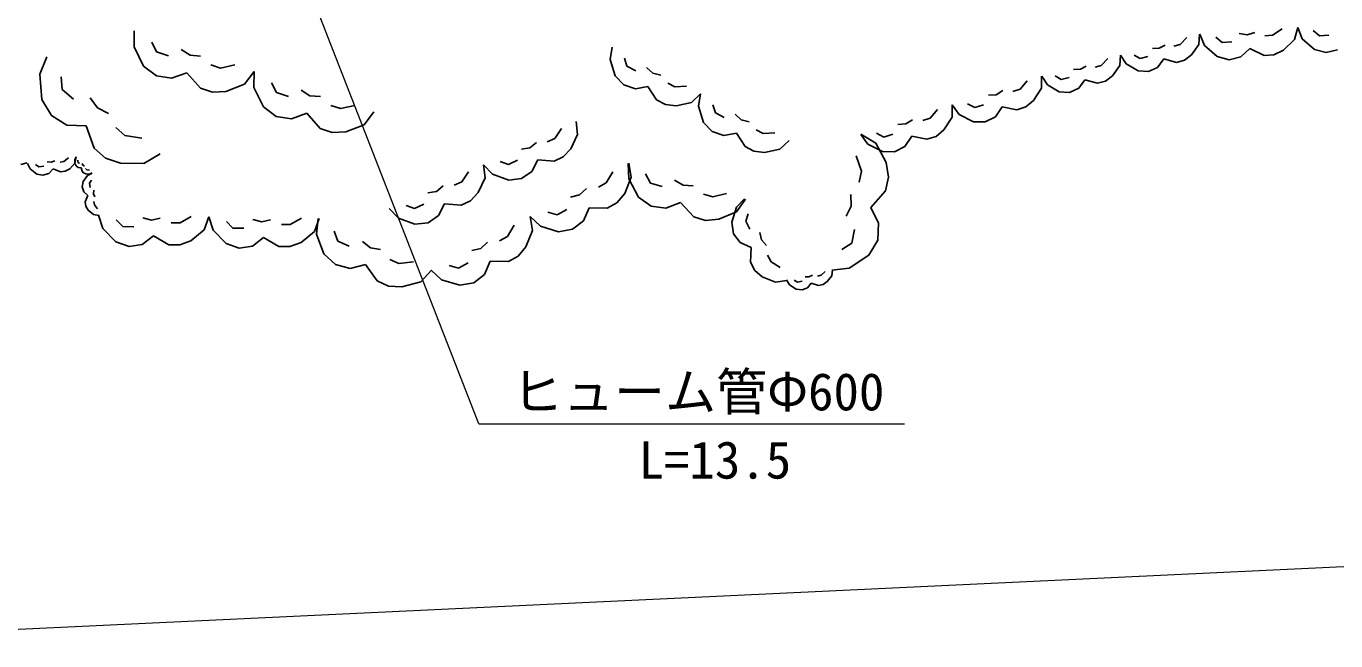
# Model space of a CAD drawing. Units: millimetres, scale not verified. Extents: x 40000 to 680000, y 20000 to 380000.
# Drawn here: x 213070 to 277230, y 248061 to 278152 of the extents above; entities that cross this region are included whole.
import ezdxf
from ezdxf.enums import TextEntityAlignment as Align

# ---------------------------------------------------------------- set-up
doc = ezdxf.new("R2010")
doc.units = ezdxf.units.MM
doc.header["$LTSCALE"] = 1000
doc.layers.add('M-BGD', color=7, linetype='Continuous', lineweight=25)
doc.layers.add('M-STR-HTXT', color=7, linetype='Continuous', lineweight=13)
doc.styles.add('ＭＳ ゴシック', font='')
doc.styles.get('ＭＳ ゴシック').set_extended_font_data('MS Gothic')

msp = doc.modelspace()

# ---------------------------------------------------------------- linework, layer by layer
at = {"layer": 'M-BGD'}
for p, q in [((218359, 277921), (218356, 277137)), ((272885, 277725), (273262, 277846)), ((274136, 277712), (274596, 278031)), ((275209, 277495), (275363, 278082)), ((275363, 278082), (275588, 277532)), ((276125, 277945), (276426, 277682)), ((219220, 277369), (219453, 276897)), ((268583, 277069), (268872, 277229)), ((269300, 277177), (269609, 277259)), ((269609, 277259), (269934, 277593)), ((270160, 276743), (270521, 277252)), ((270521, 277252), (270553, 277757)), ((270573, 277763), (270803, 277201)), ((270803, 277201), (271416, 276664)), ((271352, 277622), (271659, 277354)), ((271659, 277354), (272138, 277386)), ((272495, 277795), (272885, 277725)), ((273753, 277686), (274136, 277712)), ((274666, 276977), (275209, 277495)), ((275588, 277532), (276188, 277007)), ((276426, 277682), (276894, 277713)), ((214087, 276655), (213739, 275800)), ((218356, 277137), (218823, 276194)), ((219453, 276897), (220040, 276699)), ((220669, 277010), (221099, 276734)), ((221099, 276734), (221609, 276692)), ((241776, 277130), (241675, 276518)), ((242378, 276591), (242501, 276194)), ((265743, 276233), (266068, 276568)), ((266655, 276227), (266686, 276732)), ((266686, 276732), (266964, 276309)), ((267346, 276741), (267640, 276571)), ((267640, 276571), (268026, 276673)), ((268253, 277065), (268583, 277069)), ((268500, 276137), (268804, 276549)), ((268804, 276549), (269428, 276383)), ((269814, 276485), (270160, 276743)), ((271416, 276664), (272004, 276511)), ((272004, 276511), (272572, 276645)), ((272572, 276645), (273025, 277060)), ((273025, 277060), (273721, 276722)), ((273721, 276722), (274200, 276754)), ((274200, 276754), (274666, 276977)), ((276188, 277007), (276763, 276857)), ((276763, 276857), (277320, 276988)), ((218823, 276194), (219448, 275721)), ((222117, 276259), (222587, 276100)), ((222587, 276100), (223293, 276254)), ((223760, 275311), (224233, 275937)), ((224233, 275937), (224230, 275152)), ((241675, 276518), (241921, 275724)), ((242501, 276194), (242935, 275965)), ((243464, 276129), (243765, 275860)), ((264387, 276039), (264717, 276044)), ((264717, 276044), (265006, 276203)), ((265433, 276151), (265743, 276233)), ((266293, 275717), (266655, 276227)), ((266964, 276309), (267551, 275968)), ((267551, 275968), (268056, 275936)), ((268056, 275936), (268500, 276137)), ((269428, 276383), (269814, 276485)), ((213739, 275800), (213834, 274565)), ((214784, 275673), (214831, 275056)), ((219448, 275721), (220193, 275600)), ((220193, 275600), (220939, 275872)), ((220939, 275872), (221602, 275124)), ((222857, 274962), (223760, 275311)), ((225093, 275384), (225327, 274913)), ((241921, 275724), (242350, 275276)), ((242350, 275276), (242916, 275089)), ((243765, 275860), (244158, 275763)), ((244500, 275362), (244847, 275179)), ((261759, 275075), (262113, 275479)), ((262807, 275122), (262813, 275704)), ((262820, 275706), (263098, 275283)), ((263098, 275283), (263685, 274942)), ((263480, 275715), (263773, 275545)), ((263773, 275545), (264160, 275648)), ((264633, 275111), (264938, 275523)), ((264938, 275523), (265561, 275357)), ((265561, 275357), (265948, 275460)), ((265948, 275460), (266293, 275717)), ((214831, 275056), (215386, 274581)), ((216209, 274644), (216558, 274153)), ((221602, 275124), (222190, 274925)), ((222190, 274925), (222857, 274962)), ((224230, 275152), (224697, 274209)), ((225327, 274913), (225914, 274714)), ((226543, 275025), (226973, 274749)), ((226973, 274749), (227483, 274708)), ((242916, 275089), (243532, 275207)), ((243532, 275207), (243956, 274540)), ((244847, 275179), (245417, 275210)), ((245663, 274416), (246111, 274845)), ((246111, 274845), (246010, 274233)), ((260214, 274772), (260593, 274797)), ((260593, 274797), (260915, 274997)), ((261409, 274962), (261759, 275075)), ((262422, 274515), (262807, 275122)), ((263685, 274942), (264190, 274911)), ((264190, 274911), (264633, 275111)), ((213834, 274565), (214309, 273773)), ((216558, 274153), (217096, 273884)), ((224697, 274209), (225322, 273736)), ((227991, 274275), (228461, 274116)), ((228461, 274116), (229167, 274270)), ((243956, 274540), (244390, 274312)), ((244390, 274312), (244914, 274257)), ((244914, 274257), (245663, 274416)), ((246010, 274233), (246256, 273439)), ((246713, 274306), (246836, 273908)), ((257357, 273654), (257718, 274066)), ((258428, 273702), (258434, 274296)), ((258434, 274296), (258778, 273827)), ((259191, 274346), (259538, 274168)), ((259538, 274168), (259976, 274309)), ((260552, 273721), (260877, 274212)), ((260877, 274212), (261603, 274058)), ((261603, 274058), (262041, 274199)), ((262041, 274199), (262422, 274515)), ((214309, 273773), (215069, 273314)), ((225322, 273736), (226067, 273616)), ((226067, 273616), (226813, 273887)), ((226813, 273887), (227476, 273139)), ((228730, 272978), (229634, 273327)), ((229634, 273327), (230107, 273952)), ((240087, 272853), (240015, 273481)), ((246256, 273439), (246684, 272991)), ((246836, 273908), (247269, 273680)), ((247799, 273844), (248100, 273574)), ((248100, 273574), (248492, 273478)), ((255778, 273344), (256165, 273369)), ((256165, 273369), (256494, 273574)), ((256999, 273539), (257357, 273654)), ((258035, 273082), (258428, 273702)), ((258778, 273827), (259473, 273470)), ((259473, 273470), (260055, 273464)), ((260055, 273464), (260552, 273721)), ((215069, 273314), (216003, 273282)), ((216003, 273282), (216399, 272174)), ((217460, 273187), (217904, 272807)), ((217904, 272807), (218743, 272665)), ((227476, 273139), (228064, 272941)), ((228064, 272941), (228730, 272978)), ((238963, 272661), (239290, 273144)), ((239754, 272146), (240087, 272853)), ((246684, 272991), (247250, 272803)), ((247250, 272803), (247867, 272922)), ((247867, 272922), (248291, 272255)), ((248834, 273076), (249181, 272893)), ((249181, 272893), (249752, 272925)), ((254701, 272425), (253960, 272862)), ((253960, 272858), (254311, 272378)), ((254733, 272909), (255088, 272727)), ((255088, 272727), (255535, 272871)), ((256123, 272270), (256456, 272772)), ((256456, 272772), (257197, 272615)), ((257197, 272615), (257645, 272759)), ((257645, 272759), (258035, 273082)), ((216399, 272174), (216953, 271699)), ((237338, 272124), (237743, 272203)), ((237743, 272203), (238063, 272462)), ((238601, 272492), (238963, 272661)), ((239385, 271754), (239754, 272146)), ((248291, 272255), (248724, 272026)), ((249249, 271971), (249998, 272130)), ((249998, 272130), (250445, 272559)), ((254311, 272378), (255021, 272014)), ((255195, 271484), (254701, 272425)), ((255615, 272008), (256123, 272270)), ((212801, 271381), (213120, 271462)), ((213138, 271434), (213271, 271161)), ((214096, 271513), (214292, 271491)), ((214292, 271491), (214476, 271564)), ((214727, 271500), (214917, 271526)), ((214917, 271526), (215136, 271700)), ((215206, 271177), (215460, 271453)), ((215511, 271750), (215449, 271626)), ((215449, 271626), (215449, 271439)), ((215449, 271439), (215511, 271315)), ((215460, 271453), (215517, 271751)), ((215604, 271595), (215604, 271501)), ((215604, 271501), (215682, 271424)), ((215807, 271424), (215853, 271346)), ((216953, 271699), (217698, 271445)), ((217698, 271445), (218838, 271429)), ((218838, 271429), (219630, 271905)), ((236292, 271527), (236691, 271382)), ((236691, 271382), (237144, 271593)), ((237844, 271037), (238129, 271610)), ((238129, 271610), (238932, 271543)), ((238932, 271543), (239385, 271754)), ((242567, 271434), (242587, 270675)), ((242711, 270761), (242591, 271446)), ((248724, 272026), (249249, 271971)), ((253989, 271047), (253732, 271798)), ((255021, 272014), (255615, 272008)), ((255319, 270762), (255195, 271484)), ((213271, 271161), (213595, 270914)), ((213531, 271389), (213693, 271266)), ((213595, 270914), (213893, 270857)), ((213693, 271266), (213931, 271297)), ((213893, 270857), (214172, 270942)), ((214172, 270942), (214384, 271164)), ((214384, 271164), (214743, 271018)), ((214743, 271018), (214981, 271050)), ((214981, 271050), (215206, 271177)), ((215511, 271315), (215620, 271237)), ((215620, 271237), (215760, 271221)), ((215760, 271221), (215807, 271050)), ((215807, 271050), (215884, 270973)), ((215853, 271346), (215931, 271299)), ((216066, 270838), (215855, 270550)), ((215884, 270973), (215993, 270926)), ((215978, 271190), (216040, 271128)), ((215993, 270926), (216164, 270910)), ((216040, 271128), (216164, 271097)), ((216302, 270959), (216066, 270838)), ((216164, 270910), (216289, 270973)), ((234409, 270534), (234743, 271027)), ((235556, 270730), (235482, 271371)), ((235482, 271371), (235917, 270912)), ((235917, 270912), (236714, 270621)), ((237343, 270693), (237844, 271037)), ((241490, 270476), (241817, 271028)), ((242393, 269964), (242711, 270761)), ((243415, 270924), (243655, 270474)), ((253875, 270515), (253989, 271047)), ((255176, 270097), (255319, 270762)), ((215855, 270550), (215810, 270289)), ((215810, 270289), (215890, 270046)), ((216270, 270614), (216165, 270471)), ((216165, 270471), (216197, 270263)), ((216388, 270123), (216372, 269950)), ((233164, 270067), (233491, 270332)), ((234040, 270362), (234409, 270534)), ((235216, 270010), (235556, 270730)), ((236714, 270621), (237343, 270693)), ((240180, 269892), (240515, 270198)), ((241103, 270266), (241490, 270476)), ((242587, 270675), (243065, 269776)), ((243655, 270474), (244228, 270299)), ((244828, 270618), (245252, 270363)), ((245252, 270363), (245746, 270337)), ((215890, 270046), (216088, 269864)), ((216088, 269864), (215967, 269548)), ((215967, 269548), (215999, 269340)), ((216372, 269950), (216440, 269790)), ((216388, 269570), (216414, 269404)), ((232751, 269987), (233164, 270067)), ((234378, 269394), (234840, 269609)), ((234840, 269609), (235216, 270010)), ((239741, 269780), (240180, 269892)), ((241530, 269247), (242013, 269508)), ((242013, 269508), (242393, 269964)), ((243065, 269776), (243683, 269336)), ((244407, 269241), (245121, 269524)), ((245121, 269524), (245784, 268820)), ((246249, 269932), (246708, 269792)), ((246708, 269792), (247387, 269961)), ((247866, 269062), (248306, 269681)), ((248264, 269693), (247867, 269285)), ((253485, 269347), (253466, 269907)), ((254445, 269281), (255176, 270097)), ((215999, 269340), (216114, 269145)), ((216114, 269145), (216360, 268928)), ((216360, 268928), (216622, 268884)), ((216414, 269404), (216570, 269216)), ((216619, 268902), (216825, 268251)), ((220609, 268520), (221154, 268836)), ((230859, 269219), (231302, 268750)), ((231685, 269378), (232091, 269230)), ((232091, 269230), (232554, 269445)), ((232756, 268527), (233268, 268878)), ((233268, 268878), (233558, 269463)), ((233558, 269463), (234378, 269394)), ((238632, 269055), (239079, 268921)), ((239079, 268921), (239563, 269183)), ((240369, 268619), (240643, 269267)), ((240643, 269267), (241530, 269247)), ((243683, 269336), (244407, 269241)), ((247002, 268699), (247866, 269062)), ((247867, 269285), (247638, 268556)), ((248436, 268972), (248321, 268607)), ((253239, 268844), (253485, 269347)), ((254834, 268502), (254445, 269281)), ((216825, 268251), (217464, 267594)), ((217479, 268674), (217799, 268345)), ((217799, 268345), (218339, 268337)), ((218777, 268763), (219207, 268648)), ((219207, 268648), (219641, 268750)), ((220178, 268526), (220609, 268520)), ((221793, 268178), (222018, 268823)), ((222018, 268823), (222225, 268172)), ((222879, 268594), (223198, 268265)), ((223198, 268265), (223738, 268258)), ((224176, 268683), (224607, 268569)), ((224607, 268569), (225040, 268670)), ((225577, 268447), (226009, 268440)), ((226009, 268440), (226554, 268756)), ((227192, 268099), (227418, 268743)), ((227378, 268744), (227296, 267977)), ((231302, 268750), (232115, 268453)), ((232115, 268453), (232756, 268527)), ((236653, 267859), (236979, 268411)), ((237874, 268144), (237753, 268829)), ((237753, 268829), (238261, 268354)), ((238261, 268354), (239155, 268087)), ((239155, 268087), (239841, 268208)), ((239841, 268208), (240369, 268619)), ((245784, 268820), (246358, 268645)), ((246358, 268645), (247002, 268699)), ((247638, 268556), (247727, 267994)), ((248321, 268607), (248529, 268208)), ((253514, 267533), (253656, 268198)), ((254796, 267675), (254834, 268502)), ((217464, 267594), (218108, 267368)), ((218758, 267467), (219304, 267891)), ((219304, 267891), (220054, 267448)), ((220594, 267440), (221137, 267648)), ((221137, 267648), (221793, 268178)), ((222225, 268172), (222863, 267514)), ((224157, 267387), (224704, 267811)), ((224704, 267811), (225453, 267368)), ((225993, 267360), (226536, 267568)), ((226536, 267568), (227192, 268099)), ((227296, 267977), (227657, 267007)), ((228164, 268116), (228345, 267631)), ((228345, 267631), (228900, 267378)), ((229546, 267619), (229939, 267305)), ((235342, 267275), (235677, 267581)), ((236266, 267649), (236653, 267859)), ((237555, 267347), (237874, 268144)), ((247727, 267994), (248056, 267557)), ((248056, 267557), (248583, 267323)), ((249014, 268055), (249100, 267694)), ((249100, 267694), (249346, 267416)), ((254359, 266934), (254796, 267675)), ((218108, 267368), (218758, 267467)), ((220054, 267448), (220594, 267440)), ((222863, 267514), (223508, 267289)), ((223508, 267289), (224157, 267387)), ((225453, 267368), (225993, 267360)), ((227657, 267007), (228221, 266481)), ((229939, 267305), (230434, 267213)), ((234903, 267163), (235342, 267275)), ((237176, 266891), (237555, 267347)), ((248583, 267323), (248554, 266598)), ((249394, 266934), (249560, 266614)), ((253030, 267219), (253514, 267533)), ((253390, 266307), (254359, 266934)), ((228221, 266481), (228938, 266287)), ((228938, 266287), (229695, 266477)), ((229695, 266477), (230269, 265679)), ((230887, 266737), (231331, 266534)), ((231331, 266534), (232038, 266614)), ((233794, 266438), (234242, 266304)), ((234242, 266304), (234725, 266566)), ((235531, 266002), (235806, 266650)), ((235806, 266650), (236692, 266630)), ((236692, 266630), (237176, 266891)), ((248554, 266598), (248762, 266199)), ((249560, 266614), (250007, 266340)), ((252536, 266212), (253390, 266307)), ((230269, 265679), (230824, 265425)), ((231480, 265393), (232399, 265644)), ((232399, 265644), (232926, 266208)), ((232916, 266212), (233423, 265737)), ((233423, 265737), (234318, 265470)), ((235003, 265591), (235531, 266002)), ((248762, 266199), (249129, 265883)), ((249129, 265883), (249777, 265612)), ((249777, 265612), (250340, 265701)), ((250320, 265738), (250468, 265487)), ((250700, 265725), (250863, 265619)), ((250863, 265619), (251088, 265667)), ((251230, 265886), (251419, 265879)), ((251419, 265879), (251590, 265963)), ((251834, 265921), (252014, 265959)), ((252014, 265959), (252210, 266143)), ((252110, 265510), (252316, 265648)), ((252316, 265648), (252537, 265931)), ((252537, 265931), (252569, 266220)), ((230824, 265425), (231480, 265393)), ((234318, 265470), (235003, 265591)), ((250468, 265487), (250796, 265275)), ((250796, 265275), (251085, 265243)), ((251085, 265243), (251345, 265346)), ((251345, 265346), (251532, 265574)), ((251532, 265574), (251885, 265462)), ((251885, 265462), (252110, 265510))]:
    msp.add_line(p, q, dxfattribs=at)
at = {"layer": 'M-STR-HTXT'}
for p, q in [((235246, 258691), (224448, 286360)), ((235246, 258691), (256099, 258691)), ((200507, 248061), (316284, 253527))]:
    msp.add_line(p, q, dxfattribs=at)

# ---------------------------------------------------------------- texts
at = {"layer": 'M-STR-HTXT', "style": 'ＭＳ ゴシック'}
for s, p in [('ヒューム管Φ600', (245992, 260259)), ('L=13.5', (246809, 256918))]:
    msp.add_text(s, height=1833, dxfattribs=at).set_placement(p, align=Align.MIDDLE_CENTER)

doc.saveas('drawing.dxf')
